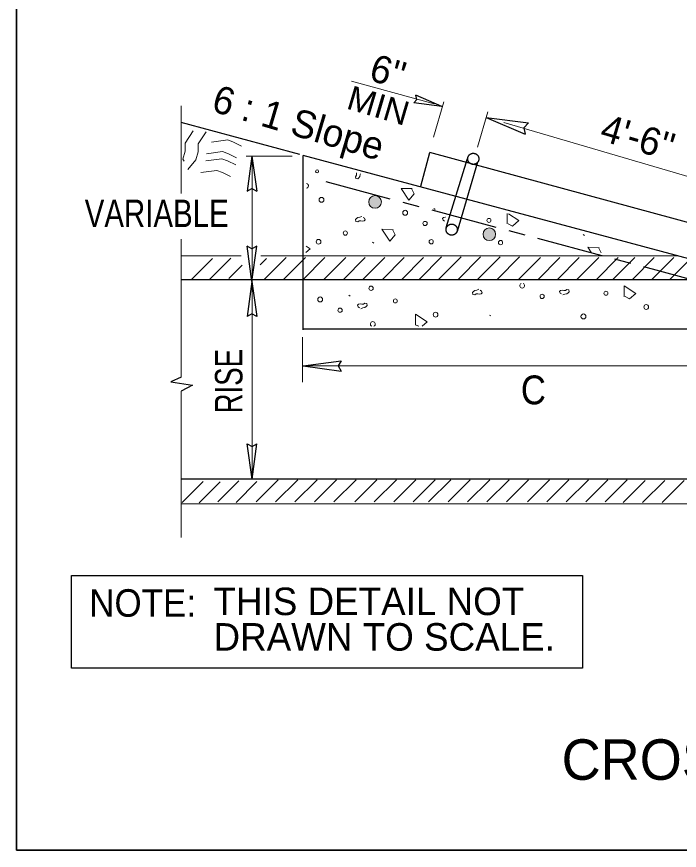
# Model space of a CAD drawing. Extents: x -48 to 619, y -349 to 186.
# Drawn here: x 427.89 to 456.62, y -245.41 to -209.29 of the extents above; entities that cross this region are included whole.
import ezdxf

# ---------------------------------------------------------------- set-up
doc = ezdxf.new("R2010")
doc.units = 0
doc.header["$LTSCALE"] = 0.48
doc.linetypes.add('LONG_DASH_SHORT_DASH', pattern=[9.9, 6, -1.2, 1.5, -1.2])
for name, color, linetype, lineweight in [('1', 7, 'Continuous', 25), ('14', 7, 'Continuous', 35), ('15', 7, 'Continuous', 13), ('4', 7, 'Continuous', 13)]:
    doc.layers.add(name, color=color, linetype=linetype, lineweight=lineweight)

msp = doc.modelspace()

# ---------------------------------------------------------------- hatches: boundary and pattern name
at = {"layer": '4'}
for points in [[(443.7049, -217.3172, 1), (443.1593, -217.3172, 1)], [(448.6582, -218.7172, 1), (448.1126, -218.7172, 1)]]:
    msp.add_hatch(color=256, dxfattribs=at).paths.add_polyline_path(points)

# ---------------------------------------------------------------- linework, layer by layer
at = {"layer": '1', "lineweight": 13}
for p, q in [((442.4098, -212.0923), (445.995, -213.0744)), ((435.0193, -216.9576), (435.0193, -213.1553)), ((449.0118, -213.8775), (460.6615, -217.2872)), ((437.8433, -215.3358), (439.8386, -215.3358)), ((438.0958, -215.3358), (438.0958, -220.7598)), ((449.1655, -218.2725), (449.1564, -217.8137)), ((435.0193, -224.9051), (435.0193, -218.925)), ((435.0193, -219.6463), (437.6227, -219.6463)), ((435.4754, -220.6804), (436.3856, -219.7706)), ((436.2624, -220.6598), (437.1728, -219.7501)), ((438.4523, -220.0441), (438.7263, -219.7706)), ((438.4738, -219.6463), (456.5281, -219.6463)), ((438.6101, -220.6865), (439.57, -219.7266)), ((439.4535, -220.6865), (440.4135, -219.7266)), ((440.2974, -220.6865), (441.257, -219.7266)), ((441.2022, -220.6865), (442.1622, -219.7266)), ((442.0458, -220.6865), (443.0058, -219.7266)), ((442.8897, -220.6865), (443.8497, -219.7266)), ((443.7332, -220.6865), (444.6929, -219.7266)), ((444.5767, -220.6865), (445.5366, -219.7266)), ((445.3584, -220.6625), (446.3184, -219.7026)), ((446.2019, -220.6625), (447.1618, -219.7026)), ((447.0457, -220.6625), (448.0057, -219.7026)), ((447.8893, -220.6625), (448.8492, -219.7026)), ((448.7329, -220.6625), (449.6932, -219.7026)), ((449.6381, -220.6865), (450.5981, -219.7266)), ((450.4815, -220.6865), (451.4415, -219.7266)), ((451.3252, -220.6865), (452.2852, -219.7266)), ((452.1689, -220.6865), (453.1291, -219.7266)), ((453.013, -220.6865), (453.9725, -219.7266)), ((453.7329, -220.6865), (454.6926, -219.7266)), ((454.5763, -220.6865), (455.5363, -219.7266)), ((455.4201, -220.6865), (456.38, -219.7266)), ((456.2093, -220.6773), (457.077, -219.8095)), ((437.0915, -220.639), (437.6747, -220.0547)), ((438.0958, -229.3252), (438.0958, -220.7584)), ((445.327, -222.7057), (445.2176, -222.6512)), ((440.2889, -225.1302), (440.2889, -223.1797)), ((440.2889, -224.4162), (462.0686, -224.4162)), ((435.0193, -231.8524), (435.0193, -225.5183)), ((435.0612, -230.3367), (435.9711, -229.4271)), ((435.8069, -230.3578), (436.7168, -229.4474)), ((436.6145, -230.3162), (437.5245, -229.4062)), ((437.4017, -230.3367), (438.3117, -229.4271)), ((438.2723, -230.3145), (439.2323, -229.355)), ((439.1159, -230.3145), (440.0756, -229.355)), ((439.9597, -230.3145), (440.9198, -229.355)), ((440.8032, -230.3145), (441.7633, -229.355)), ((441.647, -230.3145), (442.607, -229.355)), ((442.5522, -230.3145), (443.5119, -229.355)), ((443.3954, -230.3145), (444.3554, -229.355)), ((444.2391, -230.3145), (445.1993, -229.355)), ((445.083, -230.3145), (446.0428, -229.355)), ((445.7537, -230.3145), (446.7134, -229.355)), ((446.5974, -230.3145), (447.5571, -229.355)), ((447.4411, -230.3145), (448.401, -229.355)), ((448.2843, -230.3145), (449.2444, -229.355)), ((449.1282, -230.3145), (450.0881, -229.355)), ((450.0336, -230.3145), (450.9932, -229.355)), ((450.877, -230.3145), (451.8365, -229.355)), ((451.7205, -230.3145), (452.6804, -229.355)), ((452.564, -230.3145), (453.5238, -229.355)), ((453.4079, -230.3145), (454.3678, -229.355)), ((454.1894, -230.3456), (455.1489, -229.3854)), ((455.0331, -230.3456), (455.9928, -229.3854)), ((455.8767, -230.3456), (456.8367, -229.3854)), ((435.0193, -230.3891), (492.6953, -230.3891))]:
    msp.add_line(p, q, dxfattribs=at)
at = {"layer": '1'}
for p, q in [((446.3321, -213.1807), (445.2001, -212.6975)), ((446.3321, -213.1807), (445.1119, -213.0207)), ((448.2481, -213.6552), (450.0782, -213.8961)), ((448.2481, -213.6552), (449.9454, -214.3809)), ((445.4091, -216.6407), (445.8018, -215.1754)), ((438.0929, -215.3329), (437.8835, -216.8568)), ((438.0929, -215.3329), (438.3022, -216.8568)), ((438.0948, -220.7597), (437.8856, -219.2358)), ((438.0948, -220.7597), (438.3042, -219.2358)), ((435.0193, -220.6804), (460.3879, -220.6804)), ((438.0948, -220.7586), (437.8856, -222.2826)), ((438.0948, -220.7586), (438.3042, -222.2826)), ((440.3177, -224.4233), (441.9633, -224.1968)), ((440.3177, -224.4233), (441.9633, -224.649)), ((438.0964, -229.325), (437.8871, -227.8012)), ((438.0964, -229.325), (438.3058, -227.8012)), ((435.0193, -229.3151), (492.7041, -229.3151))]:
    msp.add_line(p, q, dxfattribs=at)
at = {"layer": '1', "linetype": 'LONG_DASH_SHORT_DASH'}
msp.add_line((441.2955, -216.4373), (492.1422, -230.0308), dxfattribs=at)
at = {"layer": '1'}
for points in [[(445.1119, -213.0207), (445.2476, -212.8821), (445.2001, -212.6975)], [(450.0782, -213.8961), (449.8752, -214.1032), (449.9454, -214.3809)], [(437.8835, -216.8568), (438.0952, -216.7388), (438.3022, -216.8568)], [(438.3042, -219.2358), (438.0929, -219.3537), (437.8856, -219.2358)], [(438.3042, -222.2826), (438.0929, -222.1644), (437.8856, -222.2826)], [(441.9633, -224.1968), (441.8356, -224.4254), (441.9633, -224.649)], [(435.0193, -224.9051), (434.5736, -225.1164), (435.5165, -225.2549), (435.0193, -225.5183)], [(437.8871, -227.8012), (438.0987, -227.9187), (438.3058, -227.8012)]]:
    msp.add_lwpolyline(points, dxfattribs=at)
at = {"layer": '1', "lineweight": 13}
for points in [[(442.8007, -216.107), (442.7916, -216.1353), (442.7716, -216.2143), (442.7322, -216.2738), (442.6828, -216.3231), (442.6038, -216.3032), (442.5843, -216.2245), (442.6237, -216.1652), (442.6237, -216.0863), (442.6197, -216.0588)], [(445.0422, -216.7421), (444.5587, -216.7325), (444.8947, -217.2455), (445.1312, -216.9692), (445.0323, -216.772)], [(445.9786, -217.6062), (446.0368, -217.6412), (446.0396, -217.641)], [(442.8564, -217.9465), (442.7677, -217.9759), (442.6887, -217.9952), (442.6294, -218.0348), (442.5799, -218.0844), (442.5998, -218.1636), (442.6784, -218.1829), (442.7378, -218.1436), (442.8168, -218.1436), (442.8862, -218.1534), (442.9552, -218.1436), (443.0043, -218.0942), (442.975, -218.0252), (442.916, -217.9857)], [(446.4811, -217.9817), (446.4695, -217.9802), (446.4005, -217.9901), (446.3513, -218.0392), (446.3809, -218.1084), (446.4401, -218.148)], [(449.2178, -217.8298), (449.6689, -218.1249), (449.3926, -218.3615), (449.1953, -218.2627)], [(444.2152, -218.5091), (443.7313, -218.5001), (444.0677, -219.0129), (444.3043, -218.7367), (444.2053, -218.5391)], [(452.5097, -218.7663), (452.4521, -218.7318), (452.4492, -218.732)], [(443.3773, -219.0986), (443.3192, -219.0637), (443.3162, -219.0639)], [(440.4389, -219.2378), (440.6174, -219.3546), (440.4364, -219.5099)], [(453.142, -219.2925), (452.6587, -219.2827), (452.8165, -219.5242)], [(453.2289, -219.522), (453.2312, -219.5194), (453.1326, -219.3222)], [(454.2391, -221.4313), (454.2294, -220.9474), (454.7424, -221.2835), (454.4663, -221.5202), (454.269, -221.4214)], [(442.2934, -221.3616), (442.3517, -221.3964), (442.3542, -221.396)], [(447.9303, -221.1045), (447.8413, -221.1341), (447.7623, -221.1536), (447.7032, -221.1933), (447.6537, -221.2426), (447.674, -221.3218), (447.7526, -221.3414), (447.8117, -221.302), (447.8901, -221.302), (447.9598, -221.3118), (448.0291, -221.302), (448.0782, -221.2524), (448.0487, -221.1837), (447.9897, -221.1438)], [(451.573, -221.3455), (451.6617, -221.316), (451.7403, -221.2962), (451.7997, -221.2569), (451.8499, -221.2074), (451.8295, -221.1289), (451.7509, -221.1089), (451.6913, -221.148), (451.6126, -221.148), (451.5433, -221.1385), (451.4742, -221.148), (451.4248, -221.1977), (451.4547, -221.2668), (451.5136, -221.3062)], [(442.8139, -221.9427), (442.9027, -221.9131), (442.9818, -221.8932), (443.0412, -221.854), (443.0902, -221.8048), (443.0703, -221.7254), (442.9917, -221.7058), (442.9323, -221.7454), (442.8537, -221.7454), (442.7843, -221.7354), (442.7152, -221.7454), (442.6662, -221.7946), (442.6959, -221.8636), (442.7549, -221.9033)], [(445.188, -222.6612), (445.1782, -222.1776), (445.691, -222.5132), (445.4668, -222.7057)], [(448.4508, -222.257), (448.3927, -222.2223), (448.39, -222.2226)]]:
    msp.add_lwpolyline(points, dxfattribs=at)
at = {"layer": '1'}
msp.add_lwpolyline([(430.2661, -233.496), (452.4298, -233.496), (452.4298, -237.5112), (430.2661, -237.5112)], close=True, dxfattribs=at)
at = {"layer": '1', "lineweight": 13}
for centre, radius in [((440.9182, -215.995), 0.0671), ((441.1079, -217.2265), 0.107), ((444.7362, -217.7878), 0.107), ((448.3692, -218.1166), 0.0862), ((445.6015, -218.2525), 0.0923), ((442.1436, -218.6662), 0.0923), ((440.9826, -219.0437), 0.1034), ((445.8646, -219.042), 0.0923), ((448.8712, -219.0796), 0.0923), ((443.2567, -221.0575), 0.0923), ((450.6751, -221.4109), 0.0923), ((453.4428, -221.275), 0.0862), ((441.051, -221.5431), 0.107), ((444.3102, -221.607), 0.0862), ((441.9162, -222.0079), 0.0923), ((455.1888, -221.8701), 0.1034), ((446.0562, -222.2021), 0.1034), ((452.4666, -222.2777), 0.107)]:
    msp.add_circle(centre, radius, dxfattribs=at)
for centre, radius, start, end in [((440.4405, -216.6262), 0.1034, 281.97102, 76.97824), ((449.8098, -220.9462), 0.107, 110.14375, 70.07327), ((443.334, -222.6097), 0.107, 296.16721, 243.83279)]:
    msp.add_arc(centre, radius, start, end, dxfattribs=at)
at = {"layer": '14'}
msp.add_line((427.8911, -176.8372), (427.8911, -245.4057), dxfattribs=at)
msp.add_lwpolyline([(507.6377, -176.8372), (507.6377, -245.4057), (427.8911, -245.4057)], dxfattribs=at)
at = {"layer": '15'}
for p, q in [((445.9607, -214.5119), (446.4141, -212.9813)), ((447.8659, -214.9433), (448.3181, -213.4188))]:
    msp.add_line(p, q, dxfattribs=at)
at = {"layer": '15', "lineweight": 25}
for p, q in [((440.1678, -215.2619), (435.0193, -213.8817)), ((493.3492, -228.0481), (445.8018, -215.1754)), ((440.3107, -222.8647), (440.3107, -215.3)), ((492.6953, -229.3383), (440.3107, -215.3)), ((446.5205, -218.4215), (447.4421, -215.431)), ((447.0003, -218.5817), (447.8809, -215.5792)), ((440.3107, -222.8102), (462.0442, -222.8102))]:
    msp.add_line(p, q, dxfattribs=at)
at = {"layer": '15'}
for points in [[(435.5442, -214.2452), (435.1962, -214.767), (435.1962, -215.1152), (435.0997, -215.4632), (435.1513, -215.5576)], [(436.1112, -214.2767), (435.7636, -214.7989), (435.7636, -215.1464), (435.6669, -215.4946), (435.3189, -215.9197)], [(436.3445, -214.7245), (437.0407, -214.6278), (437.292, -214.7245), (437.6397, -214.8985)], [(436.1237, -215.2293), (436.82, -215.1327), (437.0711, -215.2293), (437.4192, -215.403)], [(436.0928, -215.5447), (436.7883, -215.4477), (437.0402, -215.5447), (437.3877, -215.7182)], [(435.8719, -216.0489), (436.5677, -215.952), (436.8192, -216.0489), (437.167, -216.2228)]]:
    msp.add_lwpolyline(points, dxfattribs=at)
at = {"layer": '15', "lineweight": 25}
for points in [[(447.4493, -215.4467), (447.4493, -215.4405), (447.4505, -215.4344), (447.4511, -215.4289), (447.4511, -215.4229), (447.4519, -215.4172), (447.4527, -215.4109), (447.4533, -215.4054), (447.4552, -215.3994), (447.4563, -215.3936), (447.4582, -215.3875), (447.4601, -215.3822), (447.4619, -215.3765), (447.4632, -215.3709), (447.4656, -215.3654), (447.4671, -215.36), (447.4696, -215.3547), (447.4723, -215.3494), (447.4751, -215.3442), (447.4777, -215.3383), (447.4803, -215.3333), (447.4829, -215.3282), (447.4862, -215.3232), (447.4903, -215.3179), (447.493, -215.3132), (447.4967, -215.3086), (447.4998, -215.3037), (447.5043, -215.2997), (447.5076, -215.2948), (447.5117, -215.2904), (447.5157, -215.2852), (447.5197, -215.2819), (447.5242, -215.2773), (447.5282, -215.2735), (447.5319, -215.2689), (447.5369, -215.265), (447.5415, -215.2619), (447.5467, -215.2579), (447.5516, -215.2548), (447.5561, -215.2517), (447.5613, -215.2475), (447.5666, -215.2447), (447.5711, -215.2417), (447.5768, -215.2392), (447.582, -215.2362), (447.5863, -215.234), (447.5926, -215.2312), (447.5979, -215.2292), (447.6032, -215.2268), (447.6088, -215.2244), (447.6148, -215.2225), (447.6198, -215.2204), (447.6259, -215.2192), (447.6319, -215.2177), (447.6484, -215.2138)], [(447.6484, -215.2138), (447.6546, -215.213), (447.6607, -215.2116), (447.667, -215.2119), (447.6723, -215.2108), (447.678, -215.2104), (447.6841, -215.2103), (447.6897, -215.2104), (447.6962, -215.2104), (447.7022, -215.2107), (447.7078, -215.2108), (447.7137, -215.2111), (447.7198, -215.2119), (447.7259, -215.213), (447.7317, -215.2135), (447.7374, -215.2146), (447.7432, -215.2154), (447.7488, -215.2172), (447.7555, -215.2185), (447.7607, -215.2198), (447.7659, -215.2221), (447.7719, -215.2236), (447.7773, -215.2258), (447.783, -215.228), (447.7888, -215.2304), (447.7933, -215.2329), (447.799, -215.2348), (447.8048, -215.2382), (447.8095, -215.2415), (447.8149, -215.2443), (447.8197, -215.2468), (447.8249, -215.25), (447.8294, -215.2536), (447.8347, -215.2568), (447.8395, -215.2604), (447.8434, -215.2646), (447.8482, -215.2679), (447.8526, -215.2717), (447.857, -215.2763), (447.8617, -215.28), (447.8653, -215.284), (447.8695, -215.2887), (447.8737, -215.2936), (447.8772, -215.2976), (447.8813, -215.3022), (447.8843, -215.3067), (447.8882, -215.3113), (447.8918, -215.3164), (447.8949, -215.3217), (447.8976, -215.3265), (447.9009, -215.3313), (447.9036, -215.3367), (447.9066, -215.3423), (447.9097, -215.3477), (447.9113, -215.3527), (447.9137, -215.3577), (447.9162, -215.3636), (447.9186, -215.3688), (447.9201, -215.3748), (447.9217, -215.3811), (447.9237, -215.3868), (447.9247, -215.3923), (447.9272, -215.3973), (447.9281, -215.4032), (447.9291, -215.4096), (447.9303, -215.4147), (447.9315, -215.4208), (447.9312, -215.4269), (447.9318, -215.4327), (447.9318, -215.4383), (447.9331, -215.4447), (447.9331, -215.4507), (447.9331, -215.4565), (447.932, -215.4625), (447.9318, -215.4686), (447.9318, -215.4745), (447.9312, -215.48), (447.9303, -215.4859), (447.9294, -215.4921), (447.9278, -215.4976), (447.9272, -215.5037), (447.9255, -215.5087), (447.9245, -215.5155), (447.9228, -215.5208), (447.9213, -215.5265), (447.9186, -215.5319), (447.9165, -215.5371), (447.9152, -215.543), (447.9128, -215.5483), (447.9099, -215.5534), (447.9076, -215.5595), (447.9047, -215.5642), (447.9016, -215.5697), (447.8984, -215.5751), (447.8959, -215.5792), (447.8924, -215.5851), (447.8893, -215.5901), (447.8862, -215.5947), (447.8822, -215.5992), (447.8787, -215.6041), (447.8747, -215.6077)], [(447.8747, -215.6077), (447.8712, -215.6128), (447.867, -215.6174), (447.8623, -215.6217), (447.859, -215.6252), (447.8542, -215.6297), (447.8497, -215.6338), (447.8452, -215.6382), (447.8405, -215.6415), (447.8357, -215.6447), (447.8319, -215.6483), (447.8259, -215.6515), (447.8212, -215.6555), (447.8161, -215.6582), (447.8113, -215.6616), (447.8059, -215.6642), (447.8007, -215.6667), (447.7947, -215.6694), (447.7898, -215.6718), (447.7841, -215.6741), (447.7788, -215.6766), (447.7731, -215.6786), (447.7676, -215.6805), (447.7618, -215.6826), (447.7565, -215.684), (447.7509, -215.6855), (447.7455, -215.6874), (447.7391, -215.6884), (447.7332, -215.6892), (447.7275, -215.6905), (447.7217, -215.6912), (447.7161, -215.6913), (447.7097, -215.6924), (447.7038, -215.6933), (447.6982, -215.6927), (447.6919, -215.6933), (447.6861, -215.6927), (447.6803, -215.6924), (447.6744, -215.6924), (447.6678, -215.692), (447.6623, -215.6912), (447.657, -215.6909), (447.6507, -215.6903), (447.6451, -215.6884), (447.6395, -215.6878), (447.6334, -215.6859), (447.6273, -215.6844), (447.6219, -215.6826), (447.6159, -215.6813), (447.6108, -215.6801), (447.6048, -215.6772), (447.5996, -215.6753), (447.5942, -215.6726), (447.5884, -215.6702), (447.5834, -215.6676), (447.5784, -215.6646), (447.5725, -215.6617), (447.5673, -215.6588), (447.5622, -215.6559), (447.5582, -215.653), (447.553, -215.6496), (447.5484, -215.6463), (447.5428, -215.6423), (447.5383, -215.6386), (447.5338, -215.6347), (447.5296, -215.6313), (447.5252, -215.6267), (447.5209, -215.6225), (447.5165, -215.6191), (447.5125, -215.6147), (447.5094, -215.6098), (447.5047, -215.6053), (447.5015, -215.6013), (447.4977, -215.5963), (447.4944, -215.5917), (447.4905, -215.5859), (447.4875, -215.5819), (447.4842, -215.5765), (447.4815, -215.5719), (447.4777, -215.5663), (447.4755, -215.5607), (447.4736, -215.5561), (447.4711, -215.5504), (447.4683, -215.545), (447.4656, -215.5397), (447.4647, -215.534), (447.4619, -215.5282), (447.4605, -215.5223), (447.4586, -215.5174), (447.4569, -215.5113), (447.4558, -215.5057), (447.4546, -215.4994), (447.4533, -215.494), (447.4523, -215.4882), (447.4519, -215.4819), (447.4505, -215.4762), (447.4502, -215.4707), (447.4502, -215.4648), (447.4498, -215.4586), (447.45, -215.4521), (447.4493, -215.4467)], [(446.5116, -218.512), (446.5118, -218.5061), (446.5126, -218.5003), (446.5134, -218.4947), (446.5137, -218.4892), (446.5145, -218.4824), (446.5151, -218.4768), (446.5166, -218.4713), (446.5181, -218.4651), (446.5187, -218.4597), (446.5202, -218.4538), (446.5217, -218.4482), (446.5242, -218.4424), (446.5259, -218.437), (446.5276, -218.4316), (446.5301, -218.4259), (446.5317, -218.4205), (446.5352, -218.4147), (446.5369, -218.4092), (446.5401, -218.4047), (446.5424, -218.3995), (446.5462, -218.3942), (446.5491, -218.3893), (446.5524, -218.3842), (446.5553, -218.3782), (446.5595, -218.374), (446.5623, -218.3699), (446.5657, -218.3647), (446.5699, -218.3602), (446.5743, -218.3555), (446.5777, -218.3511), (446.582, -218.3467), (446.5866, -218.3427), (446.5912, -218.3391), (446.5949, -218.3351), (446.5988, -218.331), (446.6041, -218.3276), (446.6092, -218.3241), (446.6138, -218.3209), (446.6182, -218.3168), (446.6237, -218.3137), (446.6282, -218.3107), (446.6337, -218.3069), (446.6393, -218.3042), (446.6438, -218.3022), (446.6492, -218.2991), (446.6545, -218.297), (446.6602, -218.2944), (446.6658, -218.2919), (446.6716, -218.2897), (446.6766, -218.2884), (446.682, -218.2861), (446.6881, -218.2842), (446.6938, -218.2832), (446.7116, -218.2798)], [(446.7116, -218.2798), (446.7168, -218.2786), (446.7233, -218.2777), (446.7288, -218.2772), (446.7347, -218.2761), (446.7405, -218.2752), (446.7464, -218.2761), (446.7526, -218.2751), (446.7582, -218.2757), (446.7643, -218.2761), (446.7699, -218.2763), (446.7766, -218.2763), (446.7822, -218.2777), (446.7881, -218.2777), (446.7942, -218.2784), (446.7995, -218.2801), (446.8064, -218.2812), (446.8109, -218.2828), (446.8174, -218.2845), (446.8227, -218.2862), (446.8284, -218.2875), (446.8339, -218.2892), (446.8395, -218.2915), (446.8449, -218.2943), (446.851, -218.2962), (446.8563, -218.2987), (446.8614, -218.3009), (446.8666, -218.3034), (446.8716, -218.3067), (446.8766, -218.3097), (446.8817, -218.313), (446.8866, -218.3162), (446.8912, -218.3188), (446.8968, -218.323), (446.9016, -218.3266), (446.906, -218.3305), (446.9106, -218.334), (446.9153, -218.3378), (446.9189, -218.3412), (446.9237, -218.3459), (446.9281, -218.3502), (446.932, -218.3542), (446.9358, -218.3587), (446.9397, -218.3636), (446.9432, -218.3678), (446.9466, -218.3728), (446.9502, -218.3777), (446.9538, -218.3826), (446.9577, -218.387), (446.9607, -218.3926), (446.9628, -218.3972), (446.9663, -218.4027), (446.9689, -218.4082), (446.9718, -218.4134), (446.9743, -218.4183), (446.9766, -218.4238), (446.9785, -218.4292), (446.9812, -218.4348), (446.9822, -218.4397), (446.9846, -218.4461), (446.9858, -218.4522), (446.9878, -218.4574), (446.9891, -218.4632), (446.9897, -218.4687), (446.9914, -218.4752), (446.9923, -218.4812), (446.9935, -218.4866), (446.9937, -218.4922), (446.9942, -218.4982), (446.9943, -218.5041), (446.9948, -218.5108), (446.9952, -218.5162), (446.995, -218.5224), (446.995, -218.528), (446.9948, -218.5347), (446.9942, -218.5403), (446.9935, -218.5457), (446.9925, -218.5517), (446.9917, -218.5577), (446.9907, -218.5628), (446.9895, -218.5691), (446.9881, -218.5752), (446.9865, -218.5807), (446.9847, -218.5866), (446.9831, -218.5918), (446.9812, -218.5972), (446.9793, -218.6031), (446.9772, -218.6087), (446.9747, -218.6145), (446.9727, -218.6195), (446.9697, -218.6251), (446.9671, -218.6298), (446.9643, -218.6354), (446.9614, -218.6401), (446.9581, -218.6457), (446.9551, -218.6507), (446.951, -218.6557), (446.9478, -218.6606), (446.9445, -218.6647), (446.9405, -218.6693), (446.9373, -218.6743)], [(446.9373, -218.6743), (446.9328, -218.6789), (446.9295, -218.6834), (446.9255, -218.687), (446.9208, -218.6917), (446.9162, -218.6952), (446.9122, -218.6999), (446.9075, -218.7035), (446.9024, -218.7067), (446.898, -218.7103), (446.8938, -218.7137), (446.8882, -218.7177), (446.8837, -218.7206), (446.8783, -218.7237), (446.8735, -218.7274), (446.8685, -218.7303), (446.8628, -218.7327), (446.8581, -218.7356), (446.8517, -218.7375), (446.8464, -218.7397), (446.8413, -218.7422), (446.836, -218.7447), (446.8295, -218.746), (446.8246, -218.7481), (446.8189, -218.75), (446.8134, -218.7508), (446.8073, -218.7524), (446.801, -218.7534), (446.7956, -218.7545), (446.7895, -218.7551), (446.7837, -218.7568), (446.7781, -218.7574), (446.7717, -218.7583), (446.7662, -218.7583), (446.7599, -218.7583), (446.7549, -218.7589), (446.7481, -218.7583), (446.7424, -218.7583), (446.7362, -218.7581), (446.731, -218.7581), (446.7242, -218.7574), (446.7199, -218.7564), (446.7132, -218.7556), (446.707, -218.7542), (446.7016, -218.7529), (446.6957, -218.7517), (446.6903, -218.7498), (446.6845, -218.7481), (446.6782, -218.7464), (446.6726, -218.7449), (446.6667, -218.7427), (446.6624, -218.7399), (446.6566, -218.7384), (446.651, -218.736), (446.6457, -218.7339), (446.6412, -218.7306), (446.6347, -218.7278), (446.6299, -218.7248), (446.6251, -218.7214), (446.6206, -218.7187), (446.6151, -218.7156), (446.6101, -218.712), (446.6056, -218.7083), (446.6012, -218.7037), (446.5962, -218.7006), (446.5919, -218.6962), (446.5872, -218.6931), (446.5837, -218.6882), (446.5793, -218.6849), (446.5749, -218.68), (446.5712, -218.6753), (446.5676, -218.671), (446.564, -218.6662), (446.5598, -218.6618), (446.5562, -218.6568), (446.5528, -218.6522), (446.5501, -218.6472), (446.5468, -218.6416), (446.5438, -218.637), (446.5412, -218.632), (446.5377, -218.6267), (446.5355, -218.6216), (446.5335, -218.6166), (446.5305, -218.6109), (446.5282, -218.6053), (446.5263, -218.5998), (446.5241, -218.5947), (446.5226, -218.5881), (446.5207, -218.5822), (446.5193, -218.5763), (446.5185, -218.5709), (446.5168, -218.5657), (446.5153, -218.5599), (446.5143, -218.5528), (446.5143, -218.548), (446.5137, -218.542), (446.5122, -218.5359), (446.512, -218.5302), (446.5116, -218.5232), (446.5118, -218.5182), (446.5116, -218.512)]]:
    msp.add_lwpolyline(points, dxfattribs=at)
at = {"layer": '4'}
for centre in [(443.4321, -217.3172), (448.3854, -218.7172)]:
    msp.add_circle(centre, 0.2728, dxfattribs=at)

# ---------------------------------------------------------------- texts
at = {"layer": '1'}
for s, height, width, p in [('VARIABLE', 1.193, 0.8, (430.8424, -218.4109)), ('C', 1.25, 0.9, (449.7523, -226.0865)), ('NOTE:', 1.193, 0.95, (431.0376, -235.2872))]:
    msp.add_text(s, height=height, dxfattribs=dict(at, width=width)).set_placement(p)
at = {"layer": '1', "width": 0.75}
msp.add_text('RISE', height=1.193, rotation=90, dxfattribs=at).set_placement((437.6818, -226.4795))
at = {"layer": '1'}
for s, p in [('THIS DETAIL NOT  ', (436.4266, -235.2169)), ('DRAWN TO SCALE.', (436.4266, -236.757))]:
    msp.add_text(s, height=1.193, dxfattribs=at).set_placement(p)
at = {"layer": '14'}
msp.add_text('CROSS DRAIN WITH PIPE GRATE', height=1.754, dxfattribs=at).set_placement((451.5196, -242.3506))
at = {"layer": '15'}
for s, p in [("6''", (443.1122, -212.0295)), ('6 : 1 Slope', (436.2862, -213.371)), ("4'-6''", (453.1194, -214.6326))]:
    msp.add_text(s, height=1.193, rotation=343.502, dxfattribs=at).set_placement(p)
at = {"layer": '15', "width": 1.05}
msp.add_text('MIN', height=1.044, rotation=343.502, dxfattribs=at).set_placement((442.1387, -213.2622))

doc.saveas('drawing.dxf')
